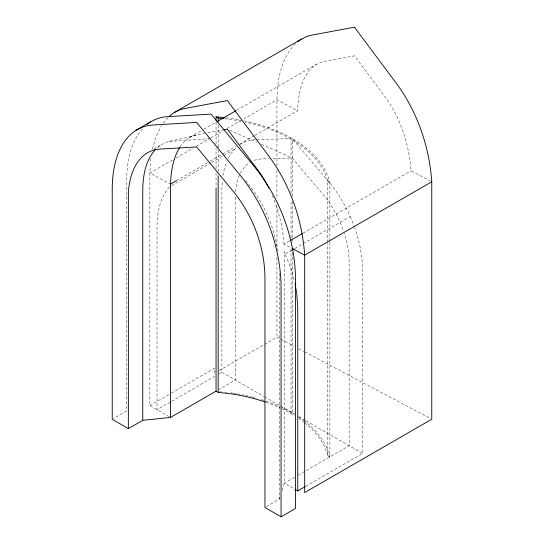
<?xml version="1.0" encoding="UTF-8"?>
<svg xmlns="http://www.w3.org/2000/svg" width="544" height="544" viewBox="0 0 544 544"><rect width="100%" height="100%" fill="white"/><g stroke="black" fill="none" stroke-linecap="round" stroke-linejoin="round"><path stroke-width="0.41" stroke-dasharray="2.72 2.04" d="M214.703 373.102L214.703 368.098L170.245 393.761M216.05 168.647L216.05 148.26M216.05 144.01L216.05 121.931M218.178 171.564L218.178 150.334M218.178 146.934L218.178 124.855M218.987 373.939L221.898 372.252L221.898 188.958L222.34 180.615M235.334 197.132L235.334 380.011L218.906 389.49M266.39 506.661L279.364 499.174L279.364 271.286M291.047 413.562L291.047 248.214M291.047 238.034L291.047 199.879M291.047 193.093L291.047 139.257M292.244 196.241L292.244 138.557L256.156 139.584M329.882 242.012L329.882 456.865L327.746 455.634L327.746 243.318M327.746 242.468L327.746 181.322L325.557 174.61A130.723 75.473 0 0 0 245.079 122.08M329.882 241.162L329.882 182.553A132.423 76.452 0 0 0 243.998 120.795M305.755 486.302L362.596 453.485L362.596 270.184C362.433 255.864 359.604 241.624 354.831 228.14M255.041 135.306L297.65 110.711C298.18 92.33 302.804 67.075 323.456 61.588L354.477 55.821L385.499 97.403C400.88 118.721 409.122 144.724 411.074 170.802L430.29 180.989M150.77 158.549L149.845 173.108L149.845 405.545L170.476 417.452M235.532 191.699L237.123 181.716L239.38 175.229M222.924 175.576L224.216 169.293L226.991 161.228M152.374 149.233L155.917 136.836L161.391 125.746M279.364 499.174L280.106 496.774M282.078 490.375L284.308 483.174L284.267 251.505L291.346 269.511L294.522 281.35M228.29 158.216L231.037 153.53L236.613 147.2M240.251 173.21L244.807 166.484L250.614 161.792M163.166 123.202L169.014 116.532M179.948 146.996C185.089 138.373 194.868 134.715 203.028 129.717M169.361 186.912C159.963 197.683 157.182 212.5 157.039 226.399L157.039 409.7L170.891 401.703M142.508 128.758C130.186 142.637 126.895 162.058 126.643 180.05L126.643 411.006L113.676 418.492M295.508 43.758C280.908 58.222 277.392 80.016 276.93 99.729L276.93 165.879M157.447 147.553L161.106 144.826L165.084 142.78L169.34 141.433L204.53 133.443M239.802 144.711C244.283 141.44 249.825 139.903 255.32 139.611M153.898 148.988L161.106 144.826M203.762 129.295L216.254 122.087M236.824 110.208L316.159 64.403M172.618 159.956L149.845 173.108L170.558 184.083M176.29 157.835L193.188 148.084M196.126 146.384L210.079 138.326M210.814 137.904L223.305 130.696M226.977 128.574L276.93 99.729L297.65 110.711M176.44 180.69L209.494 161.602M210.229 161.18L235.94 146.336M239.612 144.214L254.306 135.735M171.55 185.647L210.902 162.928M211.63 162.513L234.219 149.464M289.129 241.21L283.982 244.181L291.373 248.091M303.083 233.152L411.074 170.802M285.416 253.919L291.978 250.131M294.889 248.445L350.275 216.471C344.767 204.211 337.79 192.583 329.174 182.247L292.244 138.557M149.845 405.545L169.517 394.182M219.096 370.566L263.752 344.787M264.486 344.359L276.93 337.178L279.922 338.762M171.618 401.288L214.615 376.462M294.596 477.231L284.308 483.174L294.202 488.886M298.268 475.109L305.619 470.866M306.36 470.444L349.16 445.733L349.16 262.854C349.098 252.797 347.242 242.821 344.243 233.247M189.074 137.775L192.624 136.02L196.37 134.96M253.932 160.262L261.229 158.896L269.613 158.658M207.801 132.838L223.305 129.955M169.34 141.433L210.215 138.672M272.966 158.562L292.244 158.012L323.265 194.711C332.173 205.408 338.987 217.811 343.448 230.982M224.291 118.728L229.806 119.326A130.723 75.473 0 0 1 241.053 121.237M219.633 391.53L221.258 391.714M225.332 392.156L226.957 392.333M229.718 130.227L256.89 142.304M261.548 144.371L292.244 158.012M280.67 339.157L294.134 346.29M298.622 348.67L303.858 351.444M304.606 351.839L430.27 418.424M327.746 181.322L329.882 182.553M221.898 372.252L263.758 396.42M264.486 396.841L279.827 405.702M280.561 406.123L294.44 414.134A132.423 76.452 0 0 0 282.261 407.667M298.819 416.663L305.395 420.464M306.122 420.886L362.596 453.485M217.539 146.472L218.613 147.784M245.589 180.513C262.609 200.382 273.782 225.128 277.868 250.934M350.275 216.471L354.552 227.351M272.381 195.65C279.052 211.5 283.05 228.473 284.104 245.636M329.882 456.865L327.209 448.684A132.423 76.452 0 0 0 304.586 421.09M327.746 455.634L325.557 448.922A130.723 75.473 0 0 0 304.524 422.695M292.244 201.341L292.244 237.871M292.244 238.714L292.244 241.264M292.244 252.307L292.244 412.869M276.93 170.116L276.93 198.948M276.93 205.734L276.93 247.289M276.93 257.462L276.93 337.178M216.05 172.89L216.05 187.333M231.03 392.802A132.423 76.452 0 0 1 232.676 393.047M233.492 393.176A132.423 76.452 0 0 1 236.756 393.72M237.565 393.863A132.423 76.452 0 0 1 243.998 395.107M245.589 395.447A132.423 76.452 0 0 1 251.09 396.739M251.872 396.936A132.423 76.452 0 0 1 256.489 398.167M261.249 399.575A132.423 76.452 0 0 1 265.186 400.84M265.968 401.105A132.423 76.452 0 0 1 280.01 406.626M298.568 416.786A132.423 76.452 0 0 1 303.919 420.58M226.08 117.83A132.423 76.452 0 0 1 239.992 120M265.866 402.213A130.723 75.473 0 0 1 280.452 408.082M281.921 408.775A130.723 75.473 0 0 1 294.569 415.677M298.608 418.322A130.723 75.473 0 0 1 303.878 422.185"/><path stroke-width="0.82" d="M128.35 428.631L128.35 198.206C127.738 178.269 135.959 150.933 159.426 149.124L196.649 146.941L233.872 192.107C253.014 216.036 264.445 246.364 264.948 277.066L264.948 507.498L281.064 516.8L295.48 508.477L295.48 277.522C294.719 237.918 279.983 198.818 255.374 167.878L211.065 114.111L166.75 116.708C155.176 117.259 145.908 125.025 136.095 130.22C130.873 133.613 126.596 138.217 123.196 143.419C114.988 156.835 112.384 172.849 112.234 188.367L112.234 419.322L128.35 428.631L142.766 420.308L170.476 417.452L216.05 391.143L218.178 392.374L229.806 393.638A130.723 75.473 0 0 1 265.098 401.955M142.766 420.308L142.766 189.883C142.95 175.596 145.52 159.943 155.788 149.246M170.476 417.452L170.476 187.027C170.639 173.536 172.441 159.46 179.54 147.71M216.05 391.143L216.05 188.183M218.178 392.374L218.178 175.814M281.064 516.8L281.064 285.845C280.31 246.242 265.567 207.135 240.965 176.202L196.649 122.434L152.334 125.032L146.819 125.807L141.277 127.554L136.095 130.22M294.909 489.294L297.738 490.933L297.738 307.632L296.711 293.066L295.059 283.71M147.104 124.433L150.511 121.897M169.606 115.933L174.243 112.533L301.335 39.161L306.456 36.625L311.569 35.176L354.477 27.2L397.385 84.721C417.744 112.928 429.372 147.145 431.766 181.771L431.766 419.213L304.681 492.585L304.681 255.143C302.287 220.524 290.652 186.306 270.3 158.1L227.392 100.572L184.477 108.548L179.37 109.997L174.243 112.533M298.017 41.589L301.335 39.161M216.988 121.659L236.089 110.636M170.558 184.083L176.44 180.69M289.864 240.788L302.348 233.573M292.706 249.71L294.161 248.866M431.766 181.771L304.681 255.143L292.114 248.486M297.738 490.933L305.021 486.724M224.121 129.798L227.392 129.193L258.407 170.782L262.16 176.168L269.022 188.278M216.05 120.231L216.05 116.831L218.178 118.062L223.502 118.64M218.178 118.062L218.178 121.462M216.05 116.831A132.423 76.452 0 0 1 224.414 117.633"/></g></svg>
